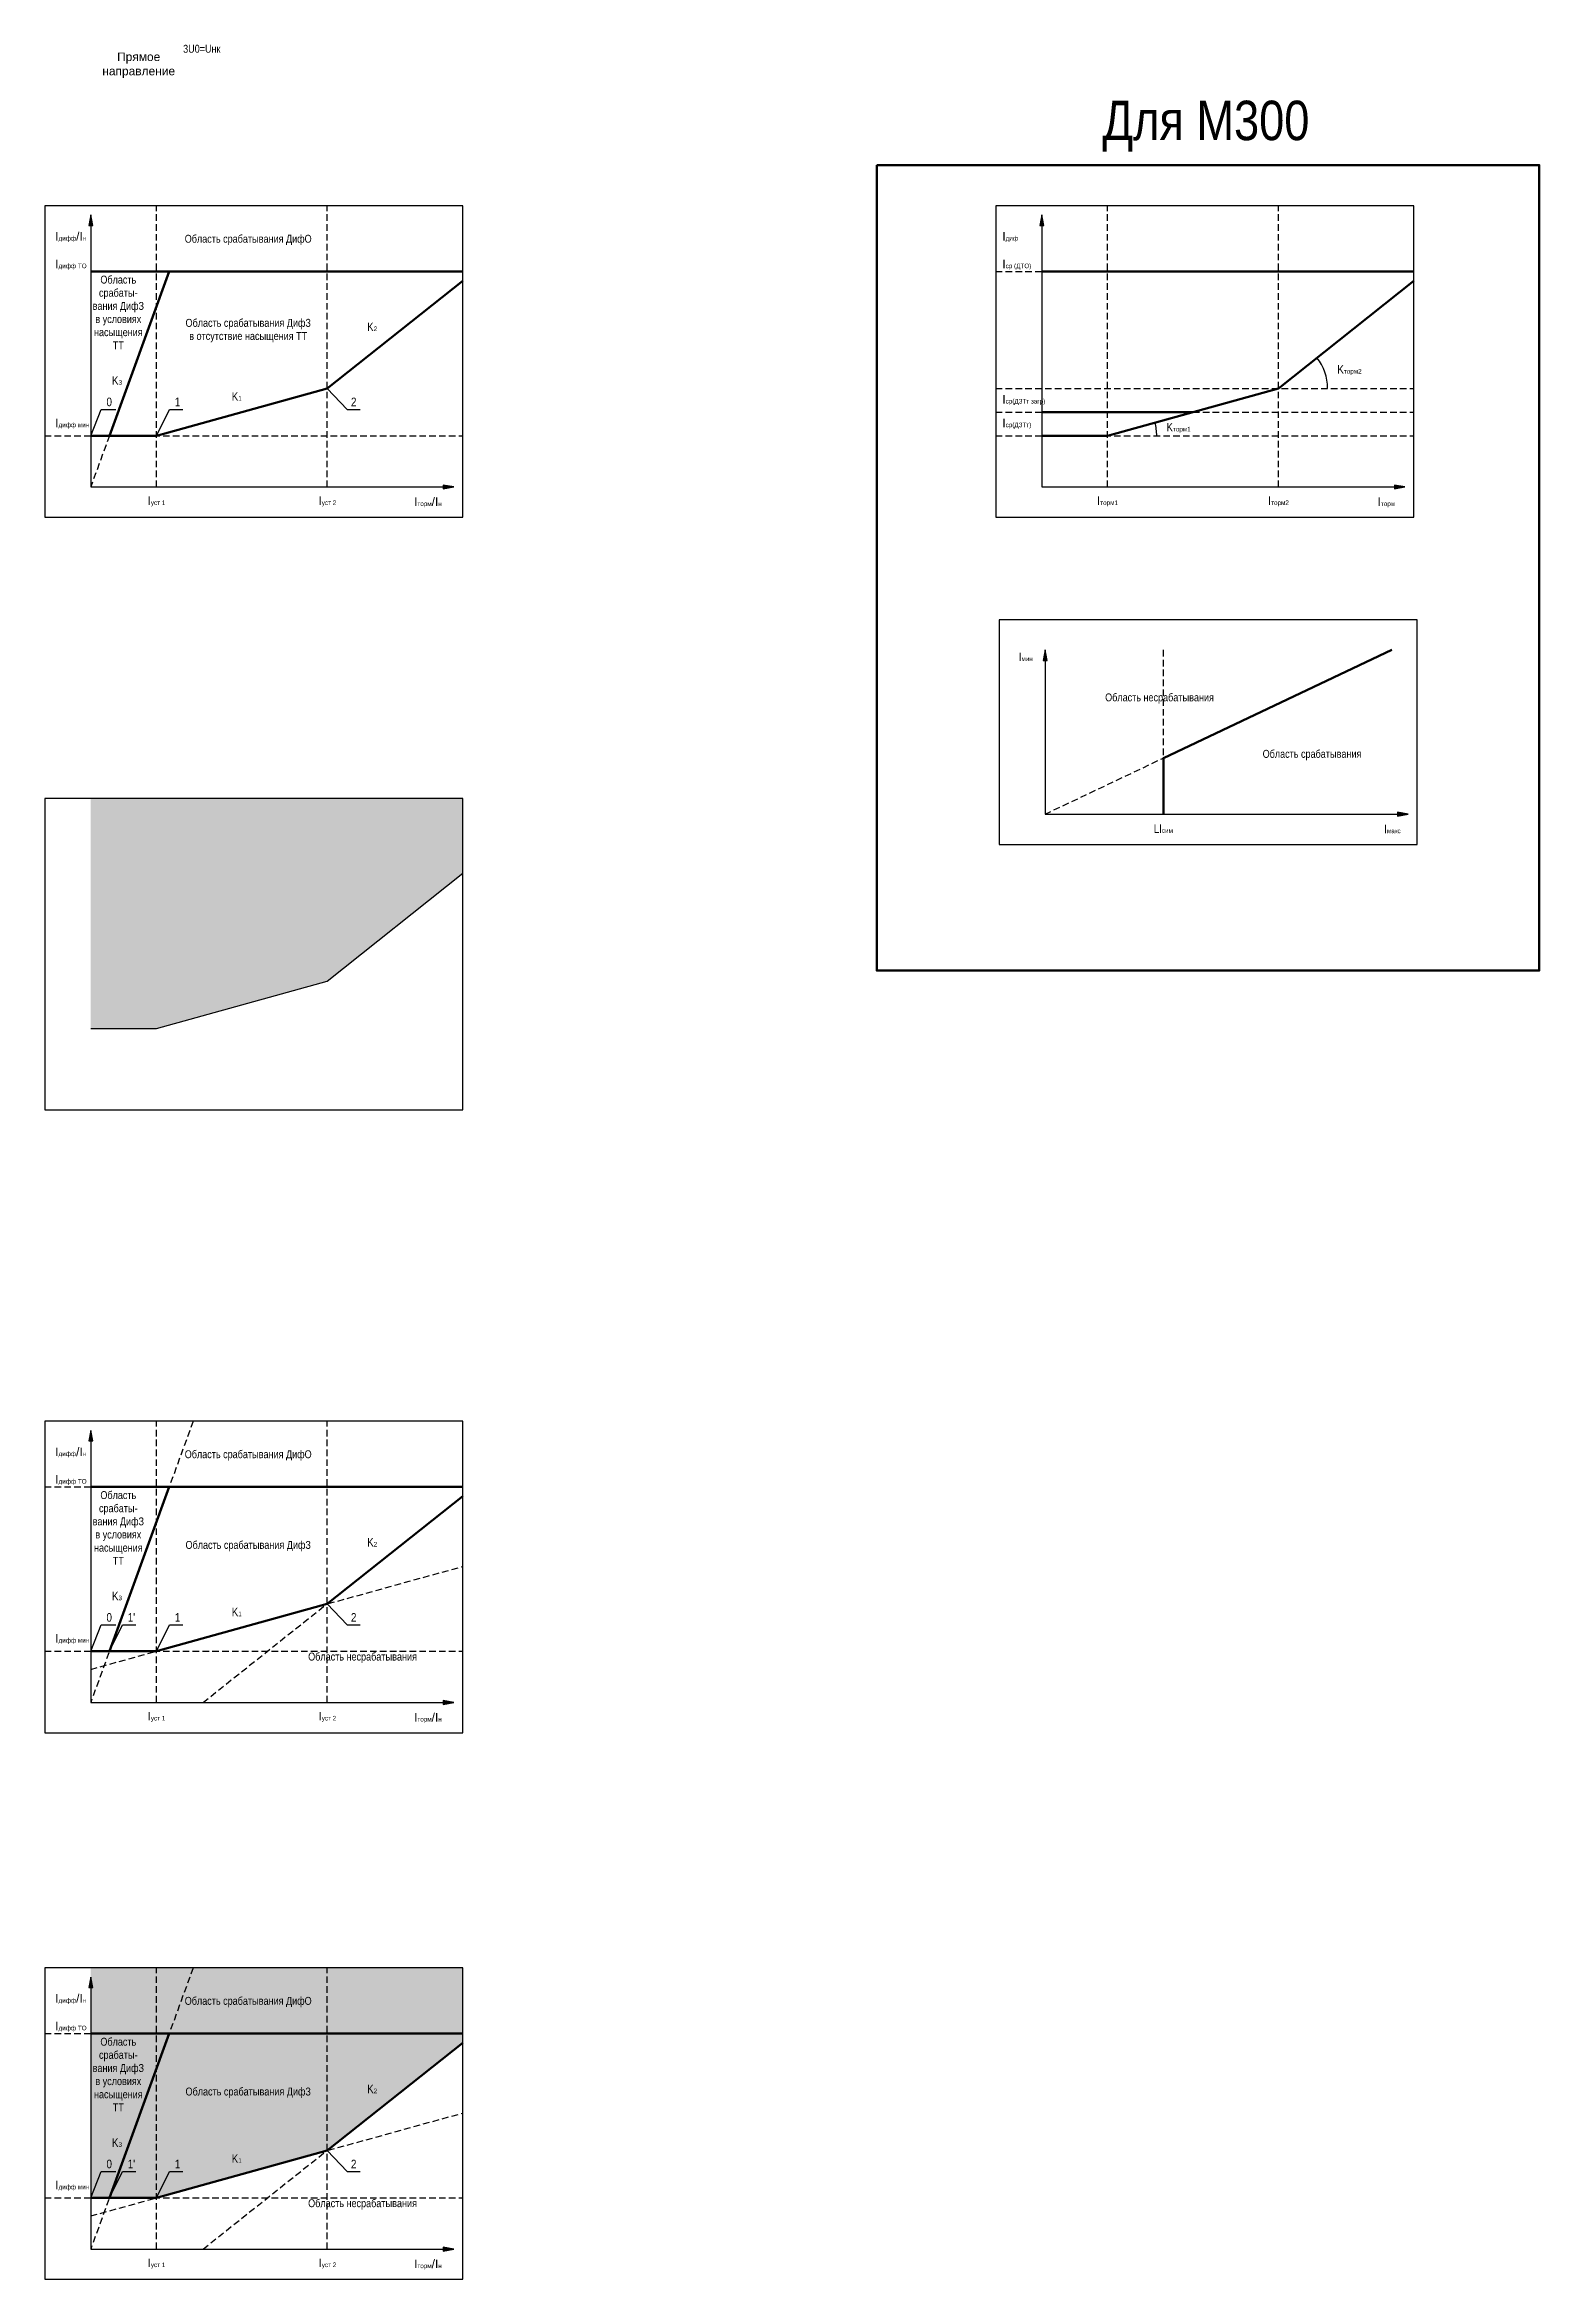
# Model space of a CAD drawing. Header units: millimetres. Extents: x 10500 to 23346, y -2028 to 447.
# Drawn here: x 10500 to 11637, y -2028 to -327 of the extents above; entities that cross this region are included whole.
import ezdxf
from ezdxf.enums import TextEntityAlignment as Align

# ---------------------------------------------------------------- set-up
doc = ezdxf.new("R2010")
doc.units = ezdxf.units.MM
doc.linetypes.add('штриховая2', pattern=[0.375, 0.25, -0.125])
doc.styles.add('2.5_Gost_RD', font='ARIALN.TTF', dxfattribs={"height": 2.5})
doc.styles.get("Standard").update_dxf_attribs({"font": 'ARIALN.TTF'})

msp = doc.modelspace()

# ---------------------------------------------------------------- hatches: boundary and pattern name
at = {"ltscale": 100}
h = msp.add_hatch(color=256, dxfattribs=at)
h.dxf.hatch_style = 1
h.paths.add_polyline_path([(10535, -465), (10535, -457), (10533.5, -465)])
h = msp.add_hatch(color=256, dxfattribs=at)
h.dxf.hatch_style = 1
h.paths.add_polyline_path([(10535, -465), (10536.5, -465), (10535, -457)])
h = msp.add_hatch(color=256, dxfattribs=at)
h.dxf.hatch_style = 1
h.paths.add_polyline_path([(11258.5, -465), (11258.5, -457), (11257.1, -465)])
h = msp.add_hatch(color=256, dxfattribs=at)
h.dxf.hatch_style = 1
h.paths.add_polyline_path([(11258.5, -465), (11260.1, -465), (11258.5, -457)])
h = msp.add_hatch(color=256, dxfattribs=at)
h.dxf.hatch_style = 1
h.paths.add_polyline_path([(10803.2, -663.5), (10803.2, -664), (10811.2, -664), (10803.2, -662.5)])
h = msp.add_hatch(color=256, dxfattribs=at)
h.dxf.hatch_style = 1
h.paths.add_polyline_path([(11526.8, -663.5), (11526.8, -664), (11534.8, -664), (11526.8, -662.5)])
h = msp.add_hatch(color=256, dxfattribs=at)
h.dxf.hatch_style = 1
h.paths.add_polyline_path([(10811.2, -664), (10803.2, -664), (10803.2, -665.5)])
h = msp.add_hatch(color=256, dxfattribs=at)
h.dxf.hatch_style = 1
h.paths.add_polyline_path([(11534.8, -664), (11526.8, -664), (11526.8, -665.5)])
h = msp.add_hatch(color=256, dxfattribs=at)
h.dxf.hatch_style = 1
h.paths.add_polyline_path([(11261, -796), (11261, -788), (11259.5, -796)])
h = msp.add_hatch(color=256, dxfattribs=at)
h.dxf.hatch_style = 1
h.paths.add_polyline_path([(11261, -796), (11262.5, -796), (11261, -788)])
at = {"ltscale": 100, "true_color": 0xfcfcac}
h = msp.add_hatch(color=51, dxfattribs=at)
h.dxf.hatch_style = 1
h.paths.add_polyline_path([(10818, -901), (10535, -901), (10535, -908), (10535, -951), (10818, -951)])
at = {"ltscale": 100}
h = msp.add_hatch(color=256, dxfattribs=at)
h.dxf.hatch_style = 1
h.paths.add_polyline_path([(11529.2, -912.5), (11529.2, -913), (11537.2, -913), (11529.2, -911.5)])
h = msp.add_hatch(color=256, dxfattribs=at)
h.dxf.hatch_style = 1
h.paths.add_polyline_path([(11537.2, -913), (11529.2, -913), (11529.2, -914.5)])
h = msp.add_hatch(color=41, dxfattribs=at)
h.dxf.hatch_style = 1
h.paths.add_polyline_path([(10594.7, -951), (10535, -951), (10535, -1076), (10549.2, -1076)])
at = {"ltscale": 100, "true_color": 0xfff4d1}
h = msp.add_hatch(color=7, dxfattribs=at)
h.dxf.hatch_style = 1
h.paths.add_polyline_path([(10818, -958), (10818, -951), (10594.7, -951), (10549.2, -1076), (10585, -1076), (10715, -1040)])
at = {"ltscale": 100}
h = msp.add_hatch(color=256, dxfattribs=at)
h.dxf.hatch_style = 1
h.paths.add_polyline_path([(10535, -1390), (10535, -1382), (10533.5, -1390)])
h = msp.add_hatch(color=256, dxfattribs=at)
h.dxf.hatch_style = 1
h.paths.add_polyline_path([(10535, -1390), (10536.5, -1390), (10535, -1382)])
h = msp.add_hatch(color=256, dxfattribs=at)
h.dxf.hatch_style = 1
h.paths.add_polyline_path([(10803.2, -1588.5), (10803.2, -1589), (10811.2, -1589), (10803.2, -1587.5)])
h = msp.add_hatch(color=256, dxfattribs=at)
h.dxf.hatch_style = 1
h.paths.add_polyline_path([(10811.2, -1589), (10803.2, -1589), (10803.2, -1590.5)])
h = msp.add_hatch(color=256, dxfattribs=at)
h.dxf.hatch_style = 1
h.paths.add_polyline_path([(10535, -1806), (10535, -1798), (10533.5, -1806)])
at = {"ltscale": 100, "true_color": 0xfcfcac}
h = msp.add_hatch(color=51, dxfattribs=at)
h.dxf.hatch_style = 1
h.paths.add_polyline_path([(10818, -1791), (10535, -1791), (10535, -1798), (10535, -1841), (10818, -1841)])
at = {"ltscale": 100}
h = msp.add_hatch(color=256, dxfattribs=at)
h.dxf.hatch_style = 1
h.paths.add_polyline_path([(10535, -1806), (10536.5, -1806), (10535, -1798)])
h = msp.add_hatch(color=41, dxfattribs=at)
h.dxf.hatch_style = 1
h.paths.add_polyline_path([(10594.7, -1841), (10535, -1841), (10535, -1966), (10549.2, -1966)])
at = {"ltscale": 100, "true_color": 0xfff4d1}
h = msp.add_hatch(color=7, dxfattribs=at)
h.dxf.hatch_style = 1
h.paths.add_polyline_path([(10818, -1848), (10818, -1841), (10594.7, -1841), (10549.2, -1966), (10585, -1966), (10715, -1930)])
at = {"ltscale": 100}
h = msp.add_hatch(color=256, dxfattribs=at)
h.dxf.hatch_style = 1
h.paths.add_polyline_path([(10803.2, -2004.5), (10803.2, -2005), (10811.2, -2005), (10803.2, -2003.5)])
h = msp.add_hatch(color=256, dxfattribs=at)
h.dxf.hatch_style = 1
h.paths.add_polyline_path([(10811.2, -2005), (10803.2, -2005), (10803.2, -2006.5)])

# ---------------------------------------------------------------- linework, layer by layer
at = {"color": 3, "lineweight": 80}
msp.add_lwpolyline([(11133, -419), (11637, -419), (11637, -1032), (11133, -1032)], close=True, dxfattribs=at)
at = {"ltscale": 100}
for points in [[(10500, -687), (10818, -687), (10818, -450), (10500, -450)], [(11223.5, -687), (11541.5, -687), (11541.5, -450), (11223.5, -450)], [(11226, -936), (11544, -936), (11544, -765), (11226, -765)], [(10500, -1138), (10818, -1138), (10818, -901), (10500, -901)], [(10500, -1612), (10818, -1612), (10818, -1375), (10500, -1375)], [(10500, -1612), (10818, -1612), (10818, -1375), (10500, -1375)], [(10500, -2028), (10818, -2028), (10818, -1791), (10500, -1791)], [(10500, -2028), (10818, -2028), (10818, -1791), (10500, -1791)], [(10500, -2028), (10818, -2028), (10818, -1791), (10500, -1791)]]:
    msp.add_lwpolyline(points, close=True, dxfattribs=at)
for points in [[(10535, -457), (10533.5, -465), (10534.5, -465), (10536.5, -465), (10535, -457)], [(11258.5, -457), (11257.1, -465), (11258.1, -465), (11260.1, -465), (11258.5, -457)], [(10715, -589), (10730, -605), (10740, -605)], [(10535, -625), (10543, -605), (10554, -605)], [(10585, -625), (10595, -605), (10605, -605)], [(10811.2, -664), (10803.2, -662.5), (10803.2, -663.5), (10803.2, -665.5), (10811.2, -664)], [(11534.8, -664), (11526.8, -662.5), (11526.8, -663.5), (11526.8, -665.5), (11534.8, -664)], [(11261, -788), (11259.5, -796), (11260.5, -796), (11262.5, -796), (11261, -788)], [(11537.2, -913), (11529.2, -911.5), (11529.2, -912.5), (11529.2, -914.5), (11537.2, -913)], [(10535, -1076), (10585, -1076), (10715, -1040), (10818, -958)], [(10535, -1382), (10533.5, -1390), (10534.5, -1390), (10536.5, -1390), (10535, -1382)], [(10535, -1550), (10543, -1530), (10554, -1530)], [(10549.2, -1550), (10559.2, -1530), (10569.2, -1530)], [(10585, -1550), (10595, -1530), (10605, -1530)], [(10715, -1514), (10730, -1530), (10740, -1530)], [(10811.2, -1589), (10803.2, -1587.5), (10803.2, -1588.5), (10803.2, -1590.5), (10811.2, -1589)], [(10535, -1798), (10533.5, -1806), (10534.5, -1806), (10536.5, -1806), (10535, -1798)], [(10535, -1966), (10585, -1966), (10715, -1930), (10818, -1848)], [(10715, -1930), (10730, -1946), (10740, -1946)], [(10535, -1966), (10543, -1946), (10554, -1946)], [(10549.2, -1966), (10559.2, -1946), (10569.2, -1946)], [(10585, -1966), (10595, -1946), (10605, -1946)], [(10811.2, -2005), (10803.2, -2003.5), (10803.2, -2004.5), (10803.2, -2006.5), (10811.2, -2005)]]:
    msp.add_lwpolyline(points, dxfattribs=at)
at = {"lineweight": 30}
for points in [[(10535, -457), (10535, -664)], [(11258.5, -457), (11258.5, -664)], [(10535, -664), (10811.2, -664)], [(11258.5, -664), (11534.7, -664)], [(11261, -788), (11261, -913)], [(11261, -913), (11537.2, -913)], [(10535, -1382), (10535, -1589)], [(10535, -1589), (10811.2, -1589)], [(10535, -1798), (10535, -2005)], [(10535, -2005), (10811.2, -2005)]]:
    msp.add_lwpolyline(points, dxfattribs=at)
at = {"color": 62, "linetype": 'штриховая2', "ltscale": 20}
for points in [[(10585, -664), (10585, -450)], [(10715, -664), (10715, -450)], [(11308.5, -664), (11308.5, -450)], [(11438.5, -664), (11438.5, -450)], [(11351, -913), (11351, -788)], [(10585, -1589), (10585, -1375)], [(10715, -1589), (10715, -1375)], [(10585, -2005), (10585, -1791)], [(10715, -2005), (10715, -1791)]]:
    msp.add_lwpolyline(points, dxfattribs=at)
at = {"lineweight": 80}
for points in [[(10535, -500), (10818, -500)], [(10535, -625), (10585, -625), (10715, -589), (10818, -507)], [(11258.5, -500), (11541.5, -500)], [(11258.5, -625), (11308.5, -625), (11438.5, -589), (11541.5, -507)], [(11258.5, -607), (11373.5, -607)], [(11524.8, -788), (11351, -870.3), (11351, -913)], [(10535, -1425), (10818, -1425)], [(10535, -1550), (10585, -1550), (10715, -1514), (10818, -1432)], [(10535, -1841), (10818, -1841)], [(10535, -1966), (10585, -1966), (10715, -1930), (10818, -1848)]]:
    msp.add_lwpolyline(points, dxfattribs=at)
at = {"color": 1, "lineweight": 80}
for points in [[(10549.2, -625), (10594.7, -500)], [(10549.2, -1550), (10594.7, -1425)], [(10549.2, -1966), (10594.7, -1841)]]:
    msp.add_lwpolyline(points, dxfattribs=at)
at = {"color": 140, "linetype": 'штриховая2', "ltscale": 20}
for points in [[(11223.5, -500), (11541.5, -500)], [(11223.5, -589), (11541.5, -589)], [(11223.5, -607), (11541.5, -607)], [(10500, -625), (10818, -625)], [(11223.5, -625), (11541.5, -625)], [(10500, -1550), (10818, -1550)], [(10500, -1966), (10818, -1966)]]:
    msp.add_lwpolyline(points, dxfattribs=at)
at = {"color": 1, "linetype": 'штриховая2', "ltscale": 20}
for points in [[(10549.2, -625), (10535, -664)], [(10612.9, -1375), (10535, -1589)], [(10612.9, -1791), (10535, -2005)]]:
    msp.add_lwpolyline(points, dxfattribs=at)
at = {"linetype": 'штриховая2', "ltscale": 20}
msp.add_lwpolyline([(11261, -913), (11351, -870.3)], dxfattribs=at)
at = {"color": 43, "linetype": 'штриховая2', "ltscale": 20}
for points in [[(10500, -1425), (10818, -1425)], [(10500, -1841), (10818, -1841)]]:
    msp.add_lwpolyline(points, dxfattribs=at)
at = {"color": 2, "linetype": 'штриховая2', "ltscale": 20}
for points in [[(10818, -1432), (10620.8, -1589)], [(10535, -1563.8), (10818, -1485.5)], [(10818, -1848), (10620.8, -2005)], [(10535, -1979.8), (10818, -1901.5)]]:
    msp.add_lwpolyline(points, dxfattribs=at)
at = {"ltscale": 100}
for centre, end in [((11438.5, -589), 38.5239), ((11308.5, -625), 15.4786)]:
    msp.add_arc(centre, 37.5, 0, end, dxfattribs=at)

# ---------------------------------------------------------------- texts
msp.add_text('3U0=Uнк', height=6).set_placement((10619.5, -333.5), align=Align.CENTER)
at = {"style": '2.5_Gost_RD'}
for s, insert, char_height, width, attachment_point in [('{\\fArial|b0|i0|c204|p34;\\H1.0833x;Прямое\\Pнаправление}', (10571.5, -343), 6, 129, 5), ('Для М300', (11383.4, -389.4), 30, 328.069, 5), ('{\\fArial|b0|i0|c0|p34;\\H1.0833x;I\\fArial Narrow|b0|i0|c204|p34;\\H0.53848x;дифф\\fArial|b0|i0|c0|p34;\\H1.8571x;/I\\fArial Narrow|b0|i0|c204|p34;\\H0.53848x;н}', (10508, -470), 6, 41, 1), ('Область срабатывания ДифО', (10654.8, -476), 6, 127.5, 5), ('{\\fArial|b0|i0|c0|p34;\\H1.0833x;I\\fArial Narrow|b0|i0|c204|p34;\\H0.53848x;диф}', (11228.5, -470), 6, 41, 1), ('{\\fArial|b0|i0|c0|p34;\\H1.0833x;I\\fArial Narrow|b0|i0|c204|p34;\\H0.53848x;дифф ТО\\fArial|b0|i0|c204|p34;\\H1.8571x; }', (10508, -491), 6, 41, 1), ('{\\fArial|b0|i0|c0|p34;\\H1.0833x;I\\fArial Narrow|b0|i0|c204|p34;\\H0.53848x;ср (ДТО)}', (11228.5, -491), 6, 41, 1), ('Область срабаты-\\Pвания ДифЗ\\Pв условиях насыщения ТТ ', (10556, -531.2), 6, 42, 5), ('Область срабатывания ДифЗ\\Pв отсутствие насыщения ТТ ', (10654.8, -545), 6, 127.5, 5), ('{\\H1.0833x;K\\H0.53848x;2\\H1.8571x; }', (10749.1, -542.1), 6, 41, 5), ('{\\H1.0833x;K\\H0.53848x;торм2\\H1.8571x; }', (11492.6, -575), 6, 41, 5), ('{\\H1.0833x;K\\H0.53848x;3\\H1.8571x; }', (10555, -583), 6, 41, 5), ('{\\H1.0833x;K\\H0.53848x;1\\H1.8571x; }', (10646.1, -595.1), 6, 41, 5), ('{\\fArial|b0|i0|c0|p34;\\H1.0833x;I\\fArial Narrow|b0|i0|c204|p34;\\H0.53848x;ср(ДЗТт загр)\\fArial|b0|i0|c204|p34;\\H1.8571x; }', (11228.5, -594), 6, 41, 1), ('{\\fArial|b0|i0|c0|p34;\\H1.0833x;I\\fArial Narrow|b0|i0|c204|p34;\\H0.53848x;дифф мин\\fArial|b0|i0|c204|p34;\\H1.8571x; }', (10508, -612), 6, 41, 1), ('{\\H1.0833x;0}', (10547, -596), 6, 41, 1), ('{\\H1.0833x;1}', (10599, -596), 6, 41, 1), ('{\\H1.0833x;2}', (10733, -596), 6, 41, 1), ('{\\fArial|b0|i0|c0|p34;\\H1.0833x;I\\fArial Narrow|b0|i0|c204|p34;\\H0.53848x;ср(ДЗТт)\\fArial|b0|i0|c204|p34;\\H1.8571x; }', (11228.5, -612), 6, 41, 1), ('{\\H1.0833x;K\\H0.53848x;торм1\\H1.8571x; }', (11362.6, -619), 6, 41, 5), ('{\\fArial|b0|i0|c0|p34;\\H1.0833x;I\\fArial Narrow|b0|i0|c204|p34;\\H0.53848x;уст 1\\fArial|b0|i0|c204|p34;\\H1.8571x; }', (10585, -675), 6, 41, 5), ('{\\fArial|b0|i0|c0|p34;\\H1.0833x;I\\fArial Narrow|b0|i0|c204|p34;\\H0.53848x;уст 2\\fArial|b0|i0|c204|p34;\\H1.8571x; }', (10715, -675), 6, 41, 5), ('{\\fArial|b0|i0|c0|p34;\\H1.0833x;I\\fArial Narrow|b0|i0|c204|p34;\\H0.53848x;торм\\fArial|b0|i0|c0|p34;\\H1.8571x;/I\\fArial Narrow|b0|i0|c204|p34;\\H0.53848x;н}', (10781, -672), 6, 41, 1), ('{\\fArial|b0|i0|c0|p34;\\H1.0833x;I\\fArial Narrow|b0|i0|c204|p34;\\H0.53848x;торм1\\fArial|b0|i0|c204|p34;\\H1.8571x; }', (11308.5, -675), 6, 41, 5), ('{\\fArial|b0|i0|c0|p34;\\H1.0833x;I\\fArial Narrow|b0|i0|c204|p34;\\H0.53848x;торм2\\fArial|b0|i0|c204|p34;\\H1.8571x; }', (11438.5, -675), 6, 41, 5), ('{\\fArial|b0|i0|c0|p34;\\H1.0833x;I\\fArial Narrow|b0|i0|c204|p34;\\H0.53848x;торм}', (11514, -672), 6, 41, 1), ('{\\H1.0833x;I\\H0.53848x;мин}', (11241, -790), 6, 41, 1), ('Область несрабатывания', (11348.1, -825), 6, 127.5, 5), ('Область срабатывания', (11464.1, -868), 6, 127.5, 5), ('{\\H1.0833x;LI\\H0.53848x;сим}', (11351, -924), 6, 41, 5), ('{\\H1.0833x;I\\H0.53848x;макс}', (11519, -921), 6, 41, 1), ('{\\fArial|b0|i0|c0|p34;\\H1.0833x;I\\fArial Narrow|b0|i0|c204|p34;\\H0.53848x;дифф\\fArial|b0|i0|c0|p34;\\H1.8571x;/I\\fArial Narrow|b0|i0|c204|p34;\\H0.53848x;н}', (10508, -1395), 6, 41, 1), ('Область срабатывания ДифО', (10654.8, -1401), 6, 127.5, 5), ('{\\fArial|b0|i0|c0|p34;\\H1.0833x;I\\fArial Narrow|b0|i0|c204|p34;\\H0.53848x;дифф ТО\\fArial|b0|i0|c204|p34;\\H1.8571x; }', (10508, -1416), 6, 41, 1), ('Область срабаты-\\Pвания ДифЗ\\Pв условиях насыщения ТТ ', (10556, -1456.2), 6, 42, 5), ('Область срабатывания ДифЗ', (10654.8, -1470), 6, 127.5, 5), ('{\\H1.0833x;K\\H0.53848x;2\\H1.8571x; }', (10749.1, -1467.1), 6, 41, 5), ('{\\H1.0833x;K\\H0.53848x;3\\H1.8571x; }', (10555, -1508), 6, 41, 5), ('{\\H1.0833x;0}', (10547, -1521), 6, 41, 1), ("{\\H1.0833x;1'}", (10563.2, -1521), 6, 41, 1), ('{\\H1.0833x;1}', (10599, -1521), 6, 41, 1), ('{\\H1.0833x;K\\H0.53848x;1\\H1.8571x; }', (10646.1, -1520.1), 6, 41, 5), ('{\\H1.0833x;2}', (10733, -1521), 6, 41, 1), ('{\\fArial|b0|i0|c0|p34;\\H1.0833x;I\\fArial Narrow|b0|i0|c204|p34;\\H0.53848x;дифф мин\\fArial|b0|i0|c204|p34;\\H1.8571x; }', (10508, -1537), 6, 41, 1), ('Область несрабатывания', (10741.8, -1555), 6, 127.5, 5), ('{\\fArial|b0|i0|c0|p34;\\H1.0833x;I\\fArial Narrow|b0|i0|c204|p34;\\H0.53848x;уст 1\\fArial|b0|i0|c204|p34;\\H1.8571x; }', (10585, -1600), 6, 41, 5), ('{\\fArial|b0|i0|c0|p34;\\H1.0833x;I\\fArial Narrow|b0|i0|c204|p34;\\H0.53848x;уст 2\\fArial|b0|i0|c204|p34;\\H1.8571x; }', (10715, -1600), 6, 41, 5), ('{\\fArial|b0|i0|c0|p34;\\H1.0833x;I\\fArial Narrow|b0|i0|c204|p34;\\H0.53848x;торм\\fArial|b0|i0|c0|p34;\\H1.8571x;/I\\fArial Narrow|b0|i0|c204|p34;\\H0.53848x;н}', (10781, -1597), 6, 41, 1), ('{\\fArial|b0|i0|c0|p34;\\H1.0833x;I\\fArial Narrow|b0|i0|c204|p34;\\H0.53848x;дифф\\fArial|b0|i0|c0|p34;\\H1.8571x;/I\\fArial Narrow|b0|i0|c204|p34;\\H0.53848x;н}', (10508, -1811), 6, 41, 1), ('Область срабатывания ДифО', (10654.8, -1817), 6, 127.5, 5), ('{\\fArial|b0|i0|c0|p34;\\H1.0833x;I\\fArial Narrow|b0|i0|c204|p34;\\H0.53848x;дифф ТО\\fArial|b0|i0|c204|p34;\\H1.8571x; }', (10508, -1832), 6, 41, 1), ('Область срабаты-\\Pвания ДифЗ\\Pв условиях насыщения ТТ ', (10556, -1872.2), 6, 42, 5), ('Область срабатывания ДифЗ', (10654.8, -1886), 6, 127.5, 5), ('{\\H1.0833x;K\\H0.53848x;2\\H1.8571x; }', (10749.1, -1883.1), 6, 41, 5), ('{\\H1.0833x;K\\H0.53848x;3\\H1.8571x; }', (10555, -1924), 6, 41, 5), ('{\\H1.0833x;0}', (10547, -1937), 6, 41, 1), ("{\\H1.0833x;1'}", (10563.2, -1937), 6, 41, 1), ('{\\H1.0833x;1}', (10599, -1937), 6, 41, 1), ('{\\H1.0833x;K\\H0.53848x;1\\H1.8571x; }', (10646.1, -1936.1), 6, 41, 5), ('{\\H1.0833x;2}', (10733, -1937), 6, 41, 1), ('{\\fArial|b0|i0|c0|p34;\\H1.0833x;I\\fArial Narrow|b0|i0|c204|p34;\\H0.53848x;дифф мин\\fArial|b0|i0|c204|p34;\\H1.8571x; }', (10508, -1953), 6, 41, 1), ('Область несрабатывания', (10741.8, -1971), 6, 127.5, 5), ('{\\fArial|b0|i0|c0|p34;\\H1.0833x;I\\fArial Narrow|b0|i0|c204|p34;\\H0.53848x;уст 1\\fArial|b0|i0|c204|p34;\\H1.8571x; }', (10585, -2016), 6, 41, 5), ('{\\fArial|b0|i0|c0|p34;\\H1.0833x;I\\fArial Narrow|b0|i0|c204|p34;\\H0.53848x;уст 2\\fArial|b0|i0|c204|p34;\\H1.8571x; }', (10715, -2016), 6, 41, 5), ('{\\fArial|b0|i0|c0|p34;\\H1.0833x;I\\fArial Narrow|b0|i0|c204|p34;\\H0.53848x;торм\\fArial|b0|i0|c0|p34;\\H1.8571x;/I\\fArial Narrow|b0|i0|c204|p34;\\H0.53848x;н}', (10781, -2013), 6, 41, 1)]:
    msp.add_mtext(s, dxfattribs=dict(at, insert=insert, char_height=char_height, width=width, attachment_point=attachment_point))

doc.saveas('drawing.dxf')
